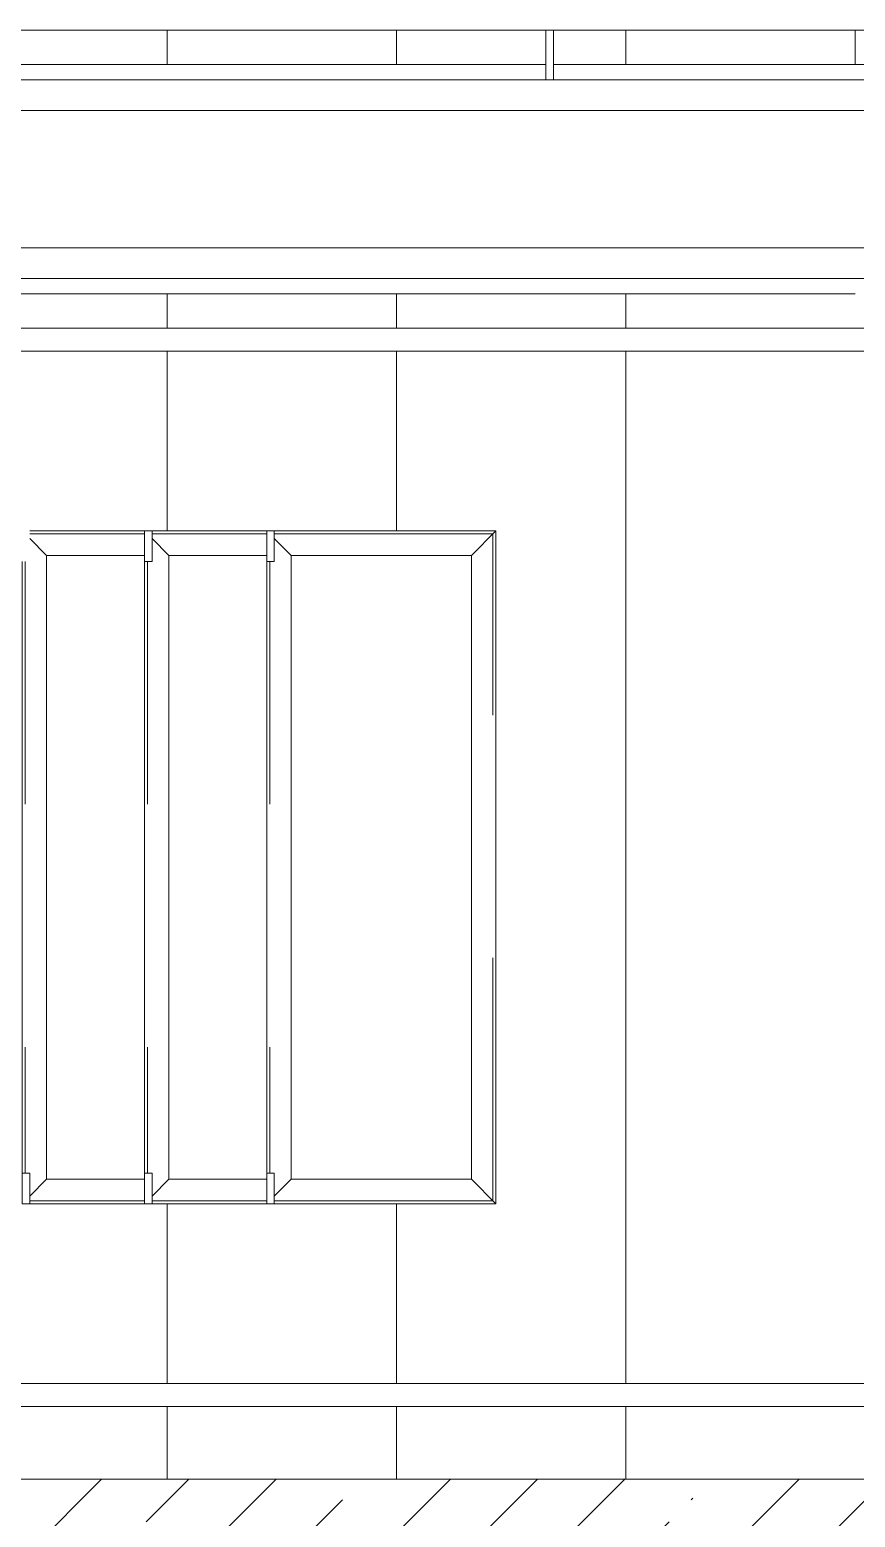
# Model space of a CAD drawing. Header units: millimetres. Extents: x -213536 to 1564669, y -45299 to 942238.
# Drawn here: x 588284 to 589364, y 471085 to 473031 of the extents above; entities that cross this region are included whole.
import ezdxf

# ---------------------------------------------------------------- set-up
doc = ezdxf.new("R2010")
doc.units = ezdxf.units.MM
doc.linetypes.add('Штрих', pattern=[635, 317.5, -317.5])
for name, color, linetype, lineweight in [('0-1', 7, 'Continuous', 5), ('0-2', 7, 'Continuous', 9), ('3) ЖБ 4м', 3, 'Continuous', 30), ('Контуры', 7, 'Continuous', 9), ('Линии подступенков', 7, 'Continuous', 9), ('Линии свеса', 7, 'Continuous', 9), ('Невидимые линии-1', 7, 'Штрих', 9), ('Обобщенные модели', 7, 'Continuous', 9), ('Ограждение', 7, 'Continuous', 9), ('Стены-1', 7, 'Continuous', 13), ('Штриховка разреза-1', 7, 'Continuous', 9)]:
    doc.layers.add(name, color=color, linetype=linetype, lineweight=lineweight)
doc.layers.get('0-2').off()

# ---------------------------------------------------------------- blocks, each defined once
blk = doc.blocks.new('О_Элемент ограждения_Обод_Труба_ГОСТ 8645-68 - О_Элемент ограждения_Обод_Труба_ГОСТ 8645-68-32499150-АИ2_03_План отделки стен 3-го этажа _Часть 2_')
at = {"layer": 'Ограждение'}
for p, q in [((-3720, 20), (0, 20)), ((0, -20), (-3720, -20))]:
    blk.add_line(p, q, dxfattribs=at)
blk = doc.blocks.new('О_Элемент поручня_Маршевый_Труба_ГОСТ 8732-78 - О_Элемент поручня_Маршевый_Труба_ГОСТ 8732-78-32499151-АИ2_03_План отделки стен 3-го этажа _Часть 2_')
at = {"layer": 'Ограждение'}
for p, q in [((-9.9, 30), (-3926, 30)), ((-3926, 0), (-9.9, 0))]:
    blk.add_line(p, q, dxfattribs=at)
blk = doc.blocks.new('О_Элемент поручня_Маршевый_Труба_ГОСТ 8732-78 - О_Элемент поручня_Маршевый_Труба_ГОСТ 8732-78-V82-АИ2_03_План отделки стен 3-го этажа _Часть 2_')
at = {"layer": 'Ограждение'}
blk.add_line((-3926, 0), (-9.9, 0), dxfattribs=at)
blk = doc.blocks.new('ОМ_Уголок_ГОСТ 8509-93 - ОМ_Уголок_ГОСТ 8509-93-26349651-АИ2_03_План отделки стен 3-го этажа _Часть 2_')
at = {"layer": 'Невидимые линии-1'}
blk.add_line((4, -4), (876, -4), dxfattribs=at)
at = {"layer": 'Обобщенные модели'}
for p, q in [((880, 0), (0, 0)), ((32, -32), (0, 0)), ((880, 0), (848, -32)), ((32, -32), (848, -32))]:
    blk.add_line(p, q, dxfattribs=at)
blk = doc.blocks.new('ОМ_Уголок_ГОСТ 8509-93 - ОМ_Уголок_ГОСТ 8509-93-V85-АИ2_03_План отделки стен 3-го этажа _Часть 2_')
at = {"layer": 'Невидимые линии-1'}
blk.add_line((40, -4), (840, -4), dxfattribs=at)
at = {"layer": 'Обобщенные модели'}
for p, q in [((32, -32), (10, -10)), ((840, 0), (40, 0)), ((870, -10), (848, -32)), ((32, -32), (848, -32))]:
    blk.add_line(p, q, dxfattribs=at)
blk = doc.blocks.new('ОМ_Уголок_ГОСТ 8509-93 - ОМ_Уголок_ГОСТ 8509-93-19082047-АИ2_03_План отделки стен 3-го этажа _Часть 2_')
at = {"layer": 'Невидимые линии-1'}
blk.add_line((10, -4), (296, -4), dxfattribs=at)
at = {"layer": 'Обобщенные модели'}
for p, q in [((300, 0), (10, 0)), ((32, -32), (10, -10)), ((300, 0), (268, -32)), ((32, -32), (268, -32))]:
    blk.add_line(p, q, dxfattribs=at)
blk = doc.blocks.new('ОМ_Уголок_ГОСТ 8509-93 - ОМ_Уголок_ГОСТ 8509-93-V86-АИ2_03_План отделки стен 3-го этажа _Часть 2_')
at = {"layer": 'Невидимые линии-1'}
blk.add_line((4, -4), (290, -4), dxfattribs=at)
at = {"layer": 'Обобщенные модели'}
for p, q in [((290, 0), (0, 0)), ((32, -32), (0, 0)), ((290, -10), (268, -32)), ((32, -32), (268, -32))]:
    blk.add_line(p, q, dxfattribs=at)
blk = doc.blocks.new('ОМ_Уголок_ГОСТ 8509-93 - ОМ_Уголок_ГОСТ 8509-93-V87-АИ2_03_План отделки стен 3-го этажа _Часть 2_')
at = {"layer": 'Невидимые линии-1'}
blk.add_line((10, -4), (160, -4), dxfattribs=at)
at = {"layer": 'Обобщенные модели'}
for p, q in [((160, 0), (10, 0)), ((32, -32), (10, -10)), ((32, -32), (160, -32))]:
    blk.add_line(p, q, dxfattribs=at)
blk = doc.blocks.new('ОМ_Уголок_ГОСТ 8509-93 - ОМ_Уголок_ГОСТ 8509-93-V88-АИ2_03_План отделки стен 3-го этажа _Часть 2_')
at = {"layer": 'Невидимые линии-1'}
blk.add_line((140, -4), (290, -4), dxfattribs=at)
at = {"layer": 'Обобщенные модели'}
for p, q in [((290, 0), (140, 0)), ((290, -10), (268, -32)), ((140, -32), (268, -32))]:
    blk.add_line(p, q, dxfattribs=at)
blk = doc.blocks.new('ОМ_Полоса_Трапеция прямоугольная_Прокат_ГОСТ 103-2006 - ОМ_Полоса_Трапеция прямоугольная_Прокат_ГОСТ 103-2006-19082130-АИ2_03_План отделки стен 3-го этажа _Часть 2_')
at = {"layer": 'Обобщенные модели'}
for p, q in [((21530, 47140), (21540, 47140)), ((21530, 47100), (21530, 47140)), ((21540, 47140), (21540, 47100)), ((21540, 47100), (21530, 47100))]:
    blk.add_line(p, q, dxfattribs=at)
blk = doc.blocks.new('ОМ_Полоса_Трапеция прямоугольная_Прокат_ГОСТ 103-2006 - ОМ_Полоса_Трапеция прямоугольная_Прокат_ГОСТ 103-2006-19082170-АИ2_03_План отделки стен 3-го этажа _Часть 2_')
at = {"layer": 'Обобщенные модели'}
for p, q in [((21530, 46300), (21540, 46300)), ((21530, 46260), (21530, 46300)), ((21540, 46300), (21540, 46260)), ((21540, 46260), (21530, 46260))]:
    blk.add_line(p, q, dxfattribs=at)
blk = doc.blocks.new('О_Кронштейн_Форма Г_Круг_ГОСТ 2590-2006 - О_Кронштейн_Форма Г_Круг_ГОСТ 2590-2006-32499148-АИ2_03_План отделки стен 3-го этажа _Часть 2_')
at = {"layer": 'Ограждение'}
for p, q in [((23895.4, 47730), (23895.4, 47785)), ((23905.4, 47785), (23905.4, 47730))]:
    blk.add_line(p, q, dxfattribs=at)
at = {"layer": 'Ограждение', "flags": 128}
for points in [[(23895.4, 47785), (23895.4, 47786), (23895.4, 47787), (23895.4, 47788), (23895.4, 47789), (23895.4, 47790), (23895.4, 47790.9), (23895.4, 47791.9), (23895.4, 47792.9), (23895.4, 47793.8), (23895.4, 47794.7)], [(23905.4, 47795), (23905.4, 47794.1), (23905.4, 47793.1), (23905.4, 47792.2), (23905.4, 47791.2), (23905.4, 47790.2), (23905.4, 47789.2), (23905.4, 47788.3), (23905.4, 47787.3), (23905.4, 47786.3), (23905.4, 47785.3), (23905.4, 47785)]]:
    blk.add_lwpolyline(points, dxfattribs=at)
blk = doc.blocks.new('О_Элемент поручня_Пристенный_Труба_ГОСТ 8732-78 - О_Элемент поручня_Пристенный_Труба_ГОСТ 8732-78-V282-АИ2_03_План отделки стен 3-го этажа _Часть 2_')
at = {"layer": 'Ограждение'}
for p, q in [((-4500, 0), (-320, 0)), ((-320, -30), (-4500, -30))]:
    blk.add_line(p, q, dxfattribs=at)
blk = doc.blocks.new('0125-Р-ОО-Ш2-АР-о_23_10_2024_rvt-1-АИ2_03_План отделки стен 3-го этажа _Часть 2_')
at = {"layer": 'Штриховка разреза-1'}
h = blk.add_hatch(dxfattribs=at)
h.set_pattern_fill('FP_2', color=256, style=0, pattern_type=2)
h.set_pattern_definition([(45, (0, 0), (-114.04925, 114.04925), []), (45, (114.05, 0), (-114.04925, 114.04925), [201.612, -40.322, 3.353, -36.97])])
h.paths.add_polyline_path([(25400, 45650), (25400, 45900), (16950, 45900), (16950, 45650), (23901.5, 45650)], flags=0)
at = {"layer": 'Контуры'}
for p, q in [((21400, 47750), (21100, 47750)), ((21700, 47750), (21400, 47750)), ((21895.6, 47750), (21700, 47750)), ((22000, 47750), (21905, 47750)), ((22300, 47750), (22000, 47750)), ((22600, 47750), (22300, 47750)), ((21100, 47450), (21400, 47450)), ((21400, 47450), (21700, 47450)), ((21700, 47450), (22000, 47450)), ((22000, 47450), (22300, 47450))]:
    blk.add_line(p, q, dxfattribs=at)
at = {"layer": 'Линии подступенков'}
for p, q in [((21400, 47750), (21400, 47795.1)), ((21700, 47750), (21700, 47795.4)), ((22000, 47750), (22000, 47795.4)), ((22300, 47750), (22300, 47795.4)), ((21400, 47450), (21400, 47405)), ((21700, 47450), (21700, 47404.6)), ((22000, 47450), (22000, 47404.6)), ((21400, 47375), (21400, 47140)), ((21700, 47375.3), (21700, 47140)), ((22000, 47375.3), (22000, 46025)), ((21400, 46260), (21400, 46025)), ((21700, 46260), (21700, 46025)), ((21400, 45995), (21400, 45900)), ((21700, 45995), (21700, 45900)), ((22000, 45995), (22000, 45900))]:
    blk.add_line(p, q, dxfattribs=at)
at = {"layer": 'Линии свеса'}
for p, q in [((21400, 47750), (21400, 47795.1)), ((21700, 47750), (21700, 47795.4)), ((22000, 47750), (22000, 47795.4)), ((22300, 47750), (22300, 47795.4)), ((21400, 47450), (21400, 47405)), ((21700, 47450), (21700, 47404.6)), ((22000, 47450), (22000, 47404.6)), ((21400, 47375), (21400, 47140)), ((21700, 47375.3), (21700, 47140)), ((22000, 47375.3), (22000, 46025)), ((21400, 46260), (21400, 46025)), ((21700, 46260), (21700, 46025)), ((21400, 45995), (21400, 45900)), ((21700, 45995), (21700, 45900)), ((22000, 45995), (22000, 45900))]:
    blk.add_line(p, q, dxfattribs=at)
at = {"layer": 'Стены-1'}
blk.add_line((25400, 45900), (16950, 45900), dxfattribs=at)
at = {"layer": '0-2'}
for name, p in [('О_Элемент поручня_Маршевый_Труба_ГОСТ 8732-78 - О_Элемент поручня_Маршевый_Труба_ГОСТ 8732-78-V82-АИ2_03_План отделки стен 3-го этажа _Часть 2_', (24118.8, 47795)), ('О_Кронштейн_Форма Г_Круг_ГОСТ 2590-2006 - О_Кронштейн_Форма Г_Круг_ГОСТ 2590-2006-32499148-АИ2_03_План отделки стен 3-го этажа _Часть 2_', (-2000, 0)), ('О_Элемент ограждения_Обод_Труба_ГОСТ 8645-68 - О_Элемент ограждения_Обод_Труба_ГОСТ 8645-68-32499150-АИ2_03_План отделки стен 3-го этажа _Часть 2_', (24010.4, 47710)), ('ОМ_Полоса_Трапеция прямоугольная_Прокат_ГОСТ 103-2006 - ОМ_Полоса_Трапеция прямоугольная_Прокат_ГОСТ 103-2006-19082130-АИ2_03_План отделки стен 3-го этажа _Часть 2_', (-160, 0)), ('ОМ_Полоса_Трапеция прямоугольная_Прокат_ГОСТ 103-2006 - ОМ_Полоса_Трапеция прямоугольная_Прокат_ГОСТ 103-2006-19082130-АИ2_03_План отделки стен 3-го этажа _Часть 2_', (0, 0)), ('ОМ_Полоса_Трапеция прямоугольная_Прокат_ГОСТ 103-2006 - ОМ_Полоса_Трапеция прямоугольная_Прокат_ГОСТ 103-2006-19082170-АИ2_03_План отделки стен 3-го этажа _Часть 2_', (-320, 0)), ('ОМ_Полоса_Трапеция прямоугольная_Прокат_ГОСТ 103-2006 - ОМ_Полоса_Трапеция прямоугольная_Прокат_ГОСТ 103-2006-19082170-АИ2_03_План отделки стен 3-го этажа _Часть 2_', (-160, 0)), ('ОМ_Полоса_Трапеция прямоугольная_Прокат_ГОСТ 103-2006 - ОМ_Полоса_Трапеция прямоугольная_Прокат_ГОСТ 103-2006-19082170-АИ2_03_План отделки стен 3-го этажа _Часть 2_', (0, 0))]:
    blk.add_blockref(name, p, dxfattribs=at)
at = {"layer": '0-2', "rotation": 180}
for name, p in [('О_Элемент ограждения_Обод_Труба_ГОСТ 8645-68 - О_Элемент ограждения_Обод_Труба_ГОСТ 8645-68-32499150-АИ2_03_План отделки стен 3-го этажа _Часть 2_', (20290.4, 47490)), ('О_Элемент поручня_Маршевый_Труба_ГОСТ 8732-78 - О_Элемент поручня_Маршевый_Труба_ГОСТ 8732-78-32499151-АИ2_03_План отделки стен 3-го этажа _Часть 2_', (20182, 47405)), ('О_Элемент поручня_Пристенный_Труба_ГОСТ 8732-78 - О_Элемент поручня_Пристенный_Труба_ГОСТ 8732-78-V282-АИ2_03_План отделки стен 3-го этажа _Часть 2_', (19900, 45995))]:
    blk.add_blockref(name, p, dxfattribs=at)
at = {"layer": '0-2', "extrusion": (0, 0, -1)}
for name, p in [('ОМ_Уголок_ГОСТ 8509-93 - ОМ_Уголок_ГОСТ 8509-93-V88-АИ2_03_План отделки стен 3-го этажа _Часть 2_', (-21510, 47140)), ('ОМ_Уголок_ГОСТ 8509-93 - ОМ_Уголок_ГОСТ 8509-93-V88-АИ2_03_План отделки стен 3-го этажа _Часть 2_', (-21670, 47140)), ('ОМ_Уголок_ГОСТ 8509-93 - ОМ_Уголок_ГОСТ 8509-93-V86-АИ2_03_План отделки стен 3-го этажа _Часть 2_', (-21830, 47140))]:
    blk.add_blockref(name, p, dxfattribs=at)
for name, p, rotation in [('ОМ_Уголок_ГОСТ 8509-93 - ОМ_Уголок_ГОСТ 8509-93-26349651-АИ2_03_План отделки стен 3-го этажа _Часть 2_', (-21830, 46260), 89.99999999999908), ('ОМ_Уголок_ГОСТ 8509-93 - ОМ_Уголок_ГОСТ 8509-93-V85-АИ2_03_План отделки стен 3-го этажа _Часть 2_', (-21210, 47140), 269.9999999999989), ('ОМ_Уголок_ГОСТ 8509-93 - ОМ_Уголок_ГОСТ 8509-93-V85-АИ2_03_План отделки стен 3-го этажа _Часть 2_', (-21370, 47140), 269.9999999999989), ('ОМ_Уголок_ГОСТ 8509-93 - ОМ_Уголок_ГОСТ 8509-93-V85-АИ2_03_План отделки стен 3-го этажа _Часть 2_', (-21530, 47140), 269.9999999999989), ('ОМ_Уголок_ГОСТ 8509-93 - ОМ_Уголок_ГОСТ 8509-93-V87-АИ2_03_План отделки стен 3-го этажа _Часть 2_', (-21210, 46260), 180), ('ОМ_Уголок_ГОСТ 8509-93 - ОМ_Уголок_ГОСТ 8509-93-V87-АИ2_03_План отделки стен 3-го этажа _Часть 2_', (-21370, 46260), 180), ('ОМ_Уголок_ГОСТ 8509-93 - ОМ_Уголок_ГОСТ 8509-93-19082047-АИ2_03_План отделки стен 3-го этажа _Часть 2_', (-21530, 46260), 180)]:
    blk.add_blockref(name, p, dxfattribs=dict(at, rotation=rotation))
blk = doc.blocks.new('3этНиз')
at = {"layer": '0-1'}
blk.add_blockref('0125-Р-ОО-Ш2-АР-о_23_10_2024_rvt-1-АИ2_03_План отделки стен 3-го этажа _Часть 2_', (430692.1, 425235.4), dxfattribs=at)

msp = doc.modelspace()

# ---------------------------------------------------------------- block references
at = {"layer": '3) ЖБ 4м'}
msp.add_blockref('3этНиз', (136371.8, 0), dxfattribs=at)

doc.saveas('drawing.dxf')
